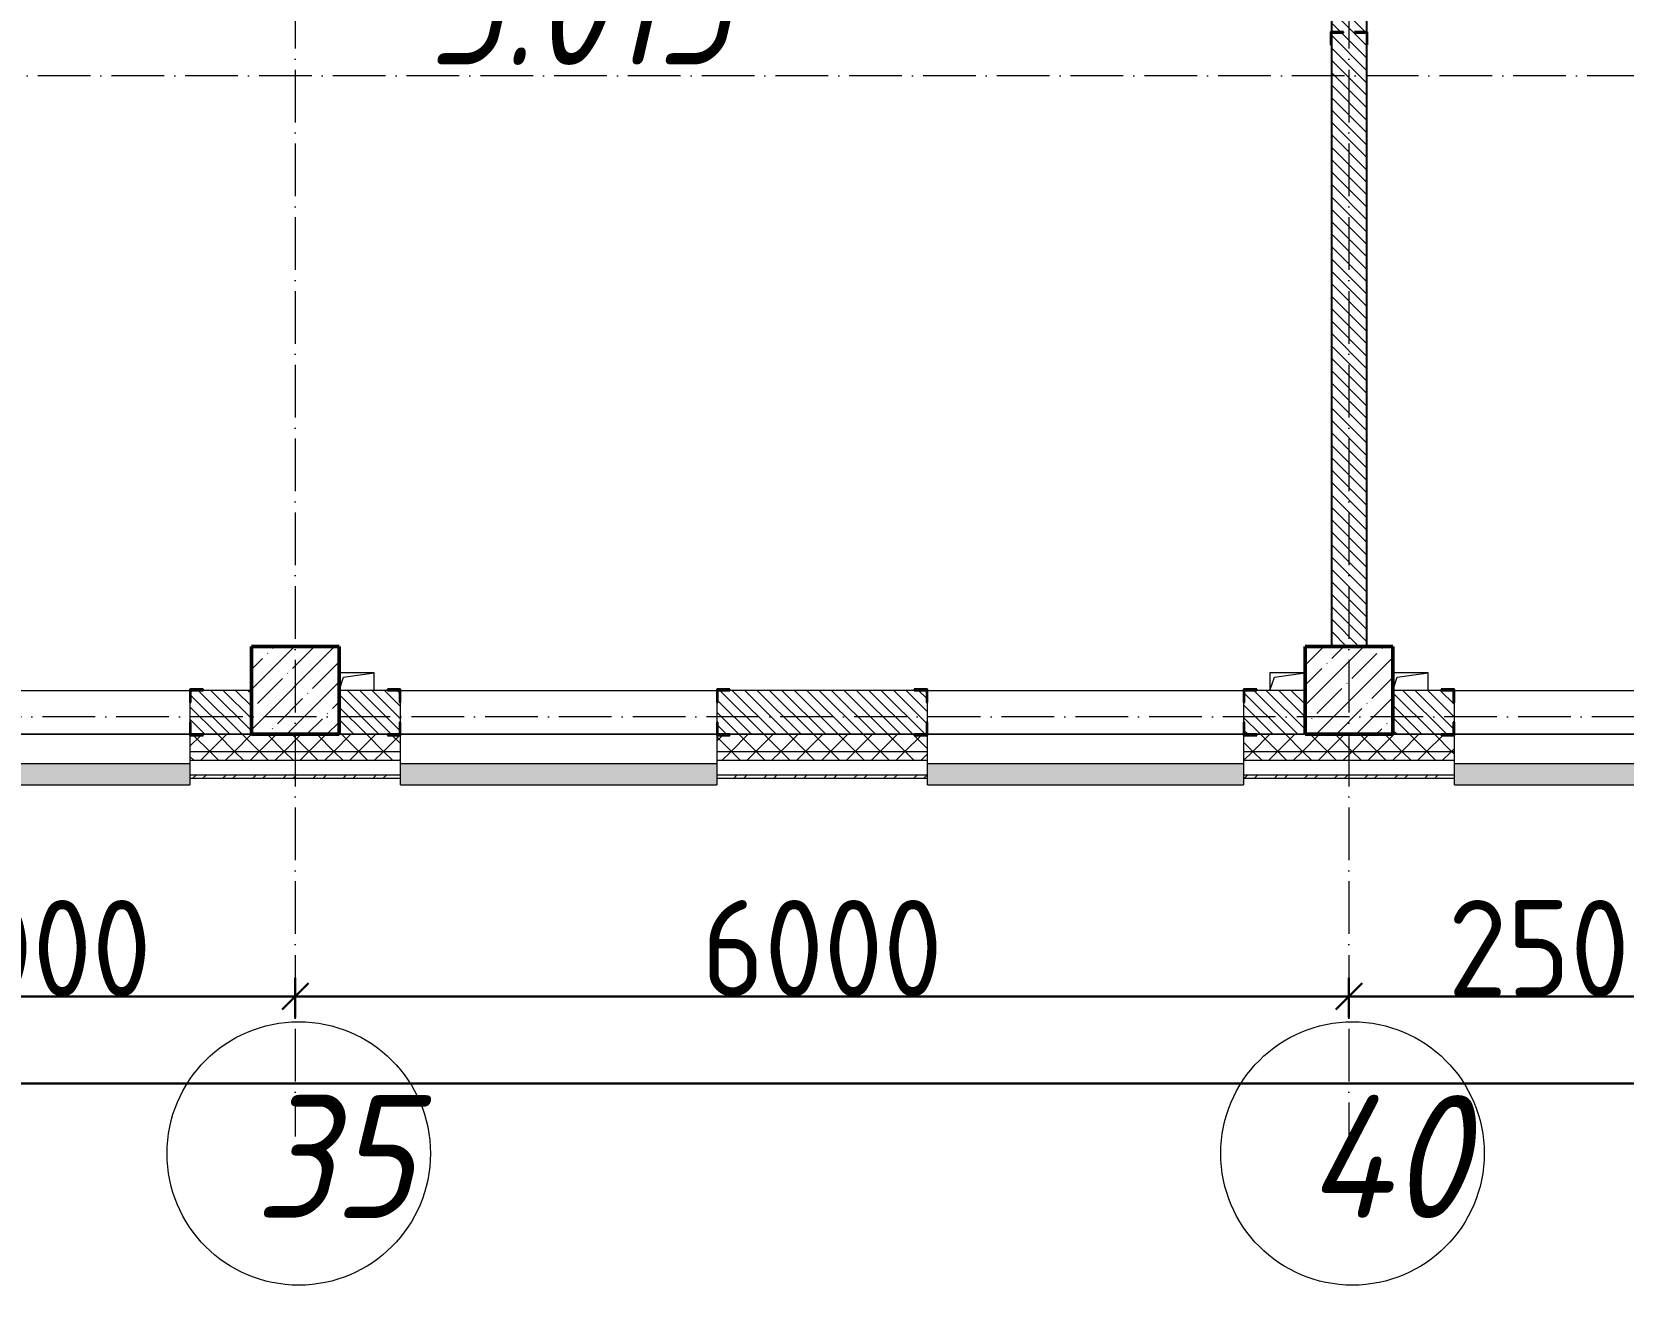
# Model space of a CAD drawing. Header units: millimetres. Extents: x -12989 to 629078, y -109036 to 555275.
# Drawn here: x 330771 to 339832, y -34819 to -27682 of the extents above; entities that cross this region are included whole.
import ezdxf

# ---------------------------------------------------------------- set-up
doc = ezdxf.new("R2010")
doc.units = ezdxf.units.MM
doc.linetypes.add('50_200_ШТРИХ_1Т_ш5_п1_п1_', pattern=[700, 500, -100, 0, -100])
for name, color, linetype, lineweight in [('4 -стяжа', 7, 'Continuous', 30), ('A-____-____-DIMS', 7, 'Continuous', 9), ('A-GENM-____-MCUT', 7, 'Continuous', 25), ('A-GENM-____-OTLN', 7, 'Continuous', 9), ('A-GENM-____-OTLN-1', 7, 'Continuous', 25), ('A-GLAZ-____-OTLN', 7, 'Continuous', 9), ('A-WALL-____-MCUT', 7, 'Continuous', 13), ('A-WALL-____-MCUT-1', 7, 'Continuous', 9), ('A-WALL-____-OTLN', 7, 'Continuous', 9), ('A-WALL-____-PATT-1', 7, 'Continuous', 9), ('A-WALL-FNSH-MCUT-1', 7, 'Continuous', 9), ('S-COLS-____-MCUT', 7, 'Continuous', 50), ('S-COLS-____-OTLN', 7, 'Continuous', 9), ('S-GRID-____-IDEN', 7, 'Continuous', 9), ('S-GRID-____-OTLN-1', 7, '50_200_ШТРИХ_1Т_ш5_п1_п1_', 9), ('Марки помещений', 7, 'Continuous', 9)]:
    doc.layers.add(name, color=color, linetype=linetype, lineweight=lineweight)
doc.layers.add('A-GLAZ-____-OTLN-1', color=7, linetype='Continuous', lineweight=9, true_color=0xc0c0c0)
doc.layers.get('4 -стяжа').off()
doc.styles.add('ISOCPEUR_I_2', font='isocpeui.ttf', dxfattribs={"width": 0.85, "height": 2.3})
doc.styles.add('ISOCPEUR_I_9', font='isocpeui.ttf', dxfattribs={"width": 0.9, "height": 250})
doc.styles.add('СПДС', font='isocpeur.ttf', dxfattribs={"width": 0.9})
doc.dimstyles.new('ISO-2_5_0_9К_БОЛЬШОЙ_ОСИ', dxfattribs={"dimscale": 304.8, "dimtxt": 248.995294, "dimasz": 0.492126, "dimexe": 0.393701, "dimexo": 0, "dimgap": 0, "dimtad": 1, "dimdec": 0, "dimzin": 0, "dimdsep": 46, "dimtxsty": 'ISOCPEUR_I_9', "dimblk1": 'OBLIQUE', "dimblk2": 'OBLIQUE', "dimsah": 1, "dimcen": 0.09, "dimdle": 0.393701, "dimazin": 0, "dimtfac": 1, "dimtdec": 4, "dimtix": 1, "dimtmove": 0, "dimatfit": 3, "dimfxl": 1, "dimtvp": 1, "dimtolj": 1, "dimtzin": 0, "dimarcsym": 2})
pattern_1 = [(45, (283770.71, -86863.46), (-70.71068, 70.71068), []), (135, (283770.71, -86863.46), (-70.71068, -70.71068), [])]
pattern_2 = [(135, (283770.707, -86863.456), (-35.35534, -35.35534), [])]

# ---------------------------------------------------------------- blocks, each defined once
blk = doc.blocks.new('BSC_Колонна _Прямоугольная - 500х500-V18-АР1_План отверстий 3 этажа в осях 1-64_Ю-ЯЯ')
at = {"layer": 'S-COLS-____-OTLN'}
h = blk.add_hatch(dxfattribs=at)
h.set_pattern_fill('FP_25', color=256, style=0, pattern_type=2)
h.set_pattern_definition([(45, (-54500, -55431.04), (-114.04925, 114.04925), []), (45, (-54385.95, -55431.04), (-114.04925, 114.04925), [201.613, -40.323, 3.353, -36.97])])
h.paths.add_polyline_path([(-250, -250), (250, -250), (250, 250), (-250, 250), (-250, 177.9)], flags=0)
at = {"layer": 'S-COLS-____-MCUT'}
for p, q in [((250, 250), (-250, 250)), ((-250, 250), (-250, -250)), ((250, -250), (250, 250)), ((-250, -250), (250, -250))]:
    blk.add_line(p, q, dxfattribs=at)
blk = doc.blocks.new('BSC_Колонна _Прямоугольная - 500х500-V46-АР1_План отверстий 3 этажа в осях 1-64_Ю-ЯЯ')
at = {"layer": 'S-COLS-____-OTLN'}
h = blk.add_hatch(dxfattribs=at)
h.set_pattern_fill('FP_54', color=256, style=0, pattern_type=2)
h.set_pattern_definition([(45, (-48500, -55431.04), (-114.04925, 114.04925), []), (45, (-48385.95, -55431.04), (-114.04925, 114.04925), [201.613, -40.323, 3.353, -36.97])])
h.paths.add_polyline_path([(-250, -250), (250, -250), (250, 250), (-250, 250), (-250, 177.9)], flags=0)
at = {"layer": 'S-COLS-____-MCUT'}
for p, q in [((250, 250), (-250, 250)), ((-250, 250), (-250, -250)), ((250, -250), (250, 250)), ((-250, -250), (250, -250))]:
    blk.add_line(p, q, dxfattribs=at)
blk = doc.blocks.new('Фахверк_СКБ_Уголок - 250_2700-27497298-АР1_План отверстий 3 этажа в осях 1-64_Ю-ЯЯ')
at = {"layer": 'A-GENM-____-MCUT'}
for p, q in [((200, 181), (125, 181)), ((125, 181), (125, 106)), ((125, 106), (131, 106)), ((131, 106), (131, 175)), ((131, 175), (200, 175)), ((200, 175), (200, 181)), ((131, -6), (125, -6)), ((125, -6), (125, -81)), ((125, -81), (200, -81)), ((131, -75), (131, -6)), ((200, -75), (131, -75)), ((200, -81), (200, -75))]:
    blk.add_line(p, q, dxfattribs=at)
blk = doc.blocks.new('Фахверк_СКБ_Уголок - 200_3550-28187522-АР1_План отверстий 3 этажа в осях 1-64_Ю-ЯЯ')
at = {"layer": 'A-GENM-____-MCUT'}
for p, q in [((125, 156), (50, 156)), ((50, 156), (50, 150)), ((50, 150), (119, 150)), ((119, 150), (119, 81)), ((125, 81), (125, 156)), ((119, 81), (125, 81)), ((125, 19), (119, 19)), ((119, 19), (119, -50)), ((125, -56), (125, 19)), ((119, -50), (50, -50)), ((50, -50), (50, -56)), ((50, -56), (125, -56))]:
    blk.add_line(p, q, dxfattribs=at)
blk = doc.blocks.new('AR_Отверстие прямоугольное _в плите_ - AR_Отверстие прямоугольное _в плите_-V178-АР1_План отверстий 3 этажа в осях 1-64_Ю-ЯЯ')
at = {"layer": 'A-GENM-____-OTLN'}
for p, q in [((100, 50), (-100, 50)), ((-100, -50), (-75, 25)), ((-75, 25), (100, 50)), ((100, -50), (100, 50))]:
    blk.add_line(p, q, dxfattribs=at)
blk = doc.blocks.new('AR_Отверстие прямоугольное _в плите_ - AR_Отверстие прямоугольное _в плите_-V185-АР1_План отверстий 3 этажа в осях 1-64_Ю-ЯЯ')
at = {"layer": 'A-GENM-____-OTLN'}
for p, q in [((100, 50), (-100, 50)), ((-100, 50), (-100, -50)), ((-100, -50), (-75, 25)), ((-75, 25), (100, 50))]:
    blk.add_line(p, q, dxfattribs=at)
blk = doc.blocks.new('Отлив_СКБ - Отлив витража_120_НВФ-31885687-АР1_План отверстий 3 этажа в осях 1-64_Ю-ЯЯ')
at = {"layer": 'A-GLAZ-____-OTLN-1'}
for points in [[(0, -2), (1800, -2), (1800, 0), (0, 0)], [(945, -120), (1800, -120), (1800, -2), (0, -2), (0, -120), (878.1, -120)]]:
    blk.add_hatch(color=256, dxfattribs=at).paths.add_polyline_path(points, flags=0)
at = {"layer": 'A-GLAZ-____-OTLN'}
for p, q in [((0, 0), (1800, 0)), ((1800, -2), (0, -2)), ((0, -120), (0, -83)), ((1800, -83), (1800, -120)), ((0, -120), (1800, -120))]:
    blk.add_line(p, q, dxfattribs=at)
blk = doc.blocks.new('Ось сетки - Круг_Ø6_00__ISO-2_5_0_9K_-25732049-АР1_План отверстий 3 этажа в осях 1-64_Ю-ЯЯ')
at = {"layer": 'S-GRID-____-IDEN'}
blk.add_circle((0, 0), 3, dxfattribs=at)
blk = doc.blocks.new('_Oblique')
at = {"color": 0, "linetype": 'ByBlock', "lineweight": -2}
blk.add_line((-0.5, -0.5), (0.5, 0.5), dxfattribs=at)
blk = doc.blocks.new('*D2970')
at = {"layer": 'A-____-____-DIMS', "color": 0, "lineweight": -2, "transparency": 16777216}
for p, q in [((329270.7, -33068.9), (329270.7, -33295)), ((332270.7, -33068.9), (332270.7, -33295)), ((329150.7, -33175), (332390.7, -33175))]:
    blk.add_line(p, q, dxfattribs=at)
at = {"layer": 'Defpoints', "color": 0, "transparency": 16777216}
for p in [(329270.7, -33068.9), (332270.7, -33068.9), (332270.7, -33175)]:
    blk.add_point(p, dxfattribs=at)
at = {"layer": 'A-____-____-DIMS', "color": 0, "lineweight": -2, "transparency": 16777216, "xscale": 150, "yscale": 150, "zscale": 150, "rotation": 180}
blk.add_blockref('_Oblique', (329270.7, -33175), dxfattribs=at)
at = {"layer": 'A-____-____-DIMS', "color": 0, "lineweight": -2, "transparency": 16777216, "xscale": 150, "yscale": 150, "zscale": 150}
blk.add_blockref('_Oblique', (332270.7, -33175), dxfattribs=at)
at = {"layer": 'A-____-____-DIMS', "color": 0, "transparency": 16777216, "insert": (330770.7, -32900.7), "char_height": 548.64, "attachment_point": 5, "style": 'СПДС'}
blk.add_mtext('\\A1;3000', dxfattribs=at)
blk = doc.blocks.new('*D2971')
at = {"layer": 'A-____-____-DIMS', "color": 0, "lineweight": -2, "transparency": 16777216}
for p, q in [((332270.7, -33068.9), (332270.7, -33295)), ((338270.7, -33068.9), (338270.7, -33295)), ((332150.7, -33175), (338390.7, -33175))]:
    blk.add_line(p, q, dxfattribs=at)
at = {"layer": 'Defpoints', "color": 0, "transparency": 16777216}
for p in [(332270.7, -33068.9), (338270.7, -33068.9), (338270.7, -33175)]:
    blk.add_point(p, dxfattribs=at)
at = {"layer": 'A-____-____-DIMS', "color": 0, "lineweight": -2, "transparency": 16777216, "xscale": 150, "yscale": 150, "zscale": 150, "rotation": 180}
blk.add_blockref('_Oblique', (332270.7, -33175), dxfattribs=at)
at = {"layer": 'A-____-____-DIMS', "color": 0, "lineweight": -2, "transparency": 16777216, "xscale": 150, "yscale": 150, "zscale": 150}
blk.add_blockref('_Oblique', (338270.7, -33175), dxfattribs=at)
at = {"layer": 'A-____-____-DIMS', "color": 0, "transparency": 16777216, "insert": (335270.7, -32900.7), "char_height": 548.64, "attachment_point": 5, "style": 'СПДС'}
blk.add_mtext('\\A1;6000', dxfattribs=at)
blk = doc.blocks.new('*D2972')
at = {"layer": 'A-____-____-DIMS', "color": 0, "lineweight": -2, "transparency": 16777216}
for p, q in [((338270.7, -33068.9), (338270.7, -33295)), ((340770.7, -33068.9), (340770.7, -33295)), ((338150.7, -33175), (340890.7, -33175))]:
    blk.add_line(p, q, dxfattribs=at)
at = {"layer": 'Defpoints', "color": 0, "transparency": 16777216}
for p in [(338270.7, -33068.9), (340770.7, -33068.9), (340770.7, -33175)]:
    blk.add_point(p, dxfattribs=at)
at = {"layer": 'A-____-____-DIMS', "color": 0, "lineweight": -2, "transparency": 16777216, "xscale": 150, "yscale": 150, "zscale": 150, "rotation": 180}
blk.add_blockref('_Oblique', (338270.7, -33175), dxfattribs=at)
at = {"layer": 'A-____-____-DIMS', "color": 0, "lineweight": -2, "transparency": 16777216, "xscale": 150, "yscale": 150, "zscale": 150}
blk.add_blockref('_Oblique', (340770.7, -33175), dxfattribs=at)
at = {"layer": 'A-____-____-DIMS', "color": 0, "transparency": 16777216, "insert": (339520.7, -32900.7), "char_height": 548.64, "attachment_point": 5, "style": 'СПДС'}
blk.add_mtext('\\A1;2500', dxfattribs=at)
blk = doc.blocks.new('*D2979')
at = {"layer": 'A-____-____-DIMS', "color": 0, "lineweight": -2, "transparency": 16777216}
for p, q in [((281420.7, -33565.7), (281420.7, -33791.8)), ((354820.7, -33565.7), (354820.7, -33791.8)), ((281300.7, -33671.8), (354940.7, -33671.8))]:
    blk.add_line(p, q, dxfattribs=at)
at = {"layer": 'Defpoints', "color": 0, "transparency": 16777216}
for p in [(281420.7, -33565.7), (354820.7, -33565.7), (354820.7, -33671.8)]:
    blk.add_point(p, dxfattribs=at)
at = {"layer": 'A-____-____-DIMS', "color": 0, "lineweight": -2, "transparency": 16777216, "xscale": 150, "yscale": 150, "zscale": 150, "rotation": 180}
blk.add_blockref('_Oblique', (281420.7, -33671.8), dxfattribs=at)
at = {"layer": 'A-____-____-DIMS', "color": 0, "lineweight": -2, "transparency": 16777216, "xscale": 150, "yscale": 150, "zscale": 150}
blk.add_blockref('_Oblique', (354820.7, -33671.8), dxfattribs=at)
at = {"layer": 'A-____-____-DIMS', "color": 0, "transparency": 16777216, "insert": (318120.7, -33397.5), "char_height": 548.64, "attachment_point": 5, "style": 'СПДС'}
blk.add_mtext('\\A1;73400', dxfattribs=at)
blk = doc.blocks.new('3эт')
at = {"layer": 'S-GRID-____-OTLN-1', "color": 251, "ltscale": 0.6, "true_color": 0x636466}
for p, q in [((332270.7, 4029.4), (332270.7, -33971.9)), ((338270.7, 4029.4), (338270.7, -33971.9)), ((359250.7, -27932.4), (279101.9, -27932.4)), ((387845.1, -31582.4), (279101.9, -31582.4))]:
    blk.add_line(p, q, dxfattribs=at)
at = {"layer": 'S-GRID-____-IDEN', "xscale": 250, "yscale": 250, "zscale": 99.99999999999993, "rotation": 180}
for p in [(332290.6, -34069.4), (338290.6, -34069.4)]:
    blk.add_blockref('Ось сетки - Круг_Ø6_00__ISO-2_5_0_9K_-25732049-АР1_План отверстий 3 этажа в осях 1-64_Ю-ЯЯ', p, dxfattribs=at)
at = {"layer": 'S-GRID-____-IDEN', "char_height": 700, "attachment_point": 1, "style": 'ISOCPEUR_I_9'}
for s, insert, width in [('35', (332039.1, -33737), 404.05), ('40', (338030.1, -33737), 425.696)]:
    blk.add_mtext(s, dxfattribs=dict(at, insert=insert, width=width))
at = {"layer": 'A-____-____-DIMS'}
for base, p1, p2, override, picture, middle in [((332270.7, -33175), (329270.7, -33068.9), (332270.7, -33068.9), {"dimtxt": 1.8, "dimpost": '<>', "dimtxsty": 'СПДС', "dimfxl": 3000}, '*D2970', (330770.7, -32900.7)), ((338270.7, -33175), (332270.7, -33068.9), (338270.7, -33068.9), {"dimtxt": 1.8, "dimpost": '<>', "dimtxsty": 'СПДС', "dimfxl": 6000}, '*D2971', (335270.7, -32900.7)), ((340770.7, -33175), (338270.7, -33068.9), (340770.7, -33068.9), {"dimtxt": 1.8, "dimpost": '<>', "dimtxsty": 'СПДС', "dimfxl": 2500}, '*D2972', (339520.7, -32900.7)), ((354820.7, -33671.8), (281420.7, -33565.7), (354820.7, -33565.7), {"dimtxt": 1.8, "dimpost": '<>', "dimtxsty": 'СПДС', "dimfxl": 73400}, '*D2979', (318120.7, -33397.5))]:
    dim = blk.add_linear_dim(base=base, p1=p1, p2=p2, dimstyle='ISO-2_5_0_9К_БОЛЬШОЙ_ОСИ', override=override, dxfattribs=at)
    dim.commit()
    dim.dimension.update_dxf_attribs({"geometry": picture, "text_midpoint": middle})

msp = doc.modelspace()

# ---------------------------------------------------------------- hatches: boundary and pattern name
at = {"layer": 'A-WALL-____-PATT-1'}
h = msp.add_hatch(dxfattribs=at)
h.set_pattern_fill('FP_9', color=256, style=0, pattern_type=2)
h.set_pattern_definition(pattern_2)
h.paths.add_polyline_path([(338370.7074, -31182.4142), (338370.7074, -27688.4142), (338301.7074, -27688.4142), (338301.7074, -27682.4142), (338370.7074, -27682.4142), (338370.7074, -24182.4142), (338170.7074, -24182.4142), (338170.7074, -27682.4142), (338239.7074, -27682.4142), (338239.7074, -27688.4142), (338170.7074, -27688.4142), (338170.7074, -31182.4142)], flags=0)
h = msp.add_hatch(dxfattribs=at)
h.set_pattern_fill('FP_9', color=256, style=0, pattern_type=2)
h.set_pattern_definition(pattern_2)
h.paths.add_polyline_path([(331676.7074, -31682.4142), (332020.7074, -31682.4142), (332020.7074, -31432.4142), (331676.7074, -31432.4142), (331676.7074, -31501.4142), (331670.7074, -31501.4142), (331670.7074, -31613.4142), (331676.7074, -31613.4142)], flags=0)
h.paths.add_polyline_path([(329864.7074, -31682.4142), (329864.7074, -31613.4142), (329870.7074, -31613.4142), (329870.7074, -31501.4142), (329864.7074, -31501.4142), (329864.7074, -31432.4142), (329520.7074, -31432.4142), (329520.7074, -31682.4142), (329795.7074, -31682.4142)], flags=0)
h = msp.add_hatch(dxfattribs=at)
h.set_pattern_fill('FP_9', color=256, style=0, pattern_type=2)
h.set_pattern_definition(pattern_2)
h.paths.add_polyline_path([(337745.7074, -31682.4142), (338020.7074, -31682.4142), (338020.7074, -31432.4142), (337676.7074, -31432.4142), (337676.7074, -31501.4142), (337670.7074, -31501.4142), (337670.7074, -31613.4142), (337676.7074, -31613.4142), (337676.7074, -31682.4142)], flags=0)
h.paths.add_polyline_path([(335795.7074, -31682.4142), (335864.7074, -31682.4142), (335864.7074, -31613.4142), (335870.7074, -31613.4142), (335870.7074, -31501.4142), (335864.7074, -31501.4142), (335864.7074, -31432.4142), (334676.7074, -31432.4142), (334676.7074, -31501.4142), (334670.7074, -31501.4142), (334670.7074, -31613.4142), (334676.7074, -31613.4142), (334676.7074, -31682.4142), (335013.1458, -31682.4142)], flags=0)
h.paths.add_polyline_path([(332795.7074, -31682.4142), (332864.7074, -31682.4142), (332864.7074, -31613.4142), (332870.7074, -31613.4142), (332870.7074, -31501.4142), (332864.7074, -31501.4142), (332864.7074, -31432.4142), (332520.7074, -31432.4142), (332520.7074, -31682.4142)], flags=0)
h = msp.add_hatch(dxfattribs=at)
h.set_pattern_fill('FP_9', color=256, style=0, pattern_type=2)
h.set_pattern_definition(pattern_2)
h.paths.add_polyline_path([(338520.7074, -31682.4142), (338864.7074, -31682.4142), (338864.7074, -31613.4142), (338870.7074, -31613.4142), (338870.7074, -31501.4142), (338864.7074, -31501.4142), (338864.7074, -31432.4142), (338520.7074, -31432.4142)], flags=0)
h.paths.add_polyline_path([(341020.7074, -31682.4142), (341020.7074, -31432.4142), (340676.7074, -31432.4142), (340676.7074, -31501.4142), (340670.7074, -31501.4142), (340670.7074, -31613.4142), (340676.7074, -31613.4142), (340676.7074, -31682.4142), (340745.7074, -31682.4142)], flags=0)
h = msp.add_hatch(dxfattribs=at)
h.set_pattern_fill('FP_4', color=256, style=0, pattern_type=2)
h.set_pattern_definition(pattern_1)
h.paths.add_polyline_path([(357990.1816, -31782.4142), (358070.7074, -31782.4142), (358070.7074, -31682.4142), (351720.7074, -31682.4142), (351720.7074, -31782.4142), (354455.253, -31782.4142)], flags=0)
h.paths.add_polyline_path([(347385.3958, -31782.4142), (347770.7074, -31782.4142), (347770.7074, -31688.4142), (347695.7074, -31688.4142), (347695.7074, -31682.4142), (346745.7074, -31682.4142), (346745.7074, -31688.4142), (346670.7074, -31688.4142), (346670.7074, -31782.4142), (347020.7074, -31782.4142)], flags=0)
h.paths.add_polyline_path([(349152.8601, -31782.4142), (350720.7074, -31782.4142), (350720.7074, -31682.4142), (348845.7074, -31682.4142), (348845.7074, -31688.4142), (348770.7074, -31688.4142), (348770.7074, -31782.4142)], flags=0)
h.paths.add_polyline_path([(343745.7074, -31782.4142), (344870.7074, -31782.4142), (344870.7074, -31688.4142), (344795.7074, -31688.4142), (344795.7074, -31682.4142), (343745.7074, -31682.4142), (343745.7074, -31688.4142), (343670.7074, -31688.4142), (343670.7074, -31782.4142), (343676.7074, -31782.4142)], flags=0)
h.paths.add_polyline_path([(341870.7074, -31782.4142), (341870.7074, -31688.4142), (341795.7074, -31688.4142), (341795.7074, -31682.4142), (340745.7074, -31682.4142), (340745.7074, -31688.4142), (340670.7074, -31688.4142), (340670.7074, -31782.4142), (341199.2708, -31782.4142)], flags=0)
h.paths.add_polyline_path([(337745.7074, -31782.4142), (338870.7074, -31782.4142), (338870.7074, -31688.4142), (338795.7074, -31688.4142), (338795.7074, -31682.4142), (337745.7074, -31682.4142), (337745.7074, -31688.4142), (337670.7074, -31688.4142), (337670.7074, -31782.4142)], flags=0)
h.paths.add_polyline_path([(335795.7074, -31782.4142), (335870.7074, -31782.4142), (335870.7074, -31688.4142), (335795.7074, -31688.4142), (335795.7074, -31682.4142), (334745.7074, -31682.4142), (334745.7074, -31688.4142), (334670.7074, -31688.4142), (334670.7074, -31782.4142), (335013.1458, -31782.4142)], flags=0)
h.paths.add_polyline_path([(332020.7074, -31782.4142), (332870.7074, -31782.4142), (332870.7074, -31688.4142), (332795.7074, -31688.4142), (332795.7074, -31682.4142), (331745.7074, -31682.4142), (331745.7074, -31688.4142), (331670.7074, -31688.4142), (331670.7074, -31782.4142), (331745.7074, -31782.4142)], flags=0)
h.paths.add_polyline_path([(329710.753, -31782.4142), (329870.7074, -31782.4142), (329870.7074, -31688.4142), (329795.7074, -31688.4142), (329795.7074, -31682.4142), (328195.7074, -31682.4142), (328195.7074, -31688.4142), (328120.7074, -31688.4142), (328120.7074, -31782.4142), (328827.0208, -31782.4142)], flags=0)
h.paths.add_polyline_path([(326175.8244, -31782.4142), (326320.7074, -31782.4142), (326320.7074, -31688.4142), (326245.7074, -31688.4142), (326245.7074, -31682.4142), (325195.7074, -31682.4142), (325195.7074, -31688.4142), (325120.7074, -31688.4142), (325120.7074, -31782.4142)], flags=0)
h.paths.add_polyline_path([(323320.7074, -31782.4142), (323320.7074, -31688.4142), (323245.7074, -31688.4142), (323245.7074, -31682.4142), (322195.7074, -31682.4142), (322195.7074, -31688.4142), (322120.7074, -31688.4142), (322120.7074, -31782.4142), (322640.8958, -31782.4142)], flags=0)
h.paths.add_polyline_path([(319989.6994, -31782.4142), (320320.7074, -31782.4142), (320320.7074, -31688.4142), (320245.7074, -31688.4142), (320245.7074, -31682.4142), (319195.7074, -31682.4142), (319195.7074, -31688.4142), (319120.7074, -31688.4142), (319120.7074, -31782.4142), (319547.8333, -31782.4142)], flags=0)
h.paths.add_polyline_path([(316195.7074, -31782.4142), (317320.7074, -31782.4142), (317320.7074, -31688.4142), (317245.7074, -31688.4142), (317245.7074, -31682.4142), (316195.7074, -31682.4142), (316195.7074, -31688.4142), (316120.7074, -31688.4142), (316120.7074, -31782.4142), (316126.7074, -31782.4142)], flags=0)
h.paths.add_polyline_path([(313120.7074, -31782.4142), (314320.7074, -31782.4142), (314320.7074, -31688.4142), (314245.7074, -31688.4142), (314245.7074, -31682.4142), (313195.7074, -31682.4142), (313195.7074, -31688.4142), (313120.7074, -31688.4142)], flags=0)
h.paths.add_polyline_path([(311320.7074, -31782.4142), (311320.7074, -31688.4142), (311245.7074, -31688.4142), (311245.7074, -31682.4142), (310195.7074, -31682.4142), (310195.7074, -31688.4142), (310120.7074, -31688.4142), (310120.7074, -31782.4142), (311152.378, -31782.4142)], flags=0)
h.paths.add_polyline_path([(307195.7074, -31782.4142), (308320.7074, -31782.4142), (308320.7074, -31688.4142), (308245.7074, -31688.4142), (308245.7074, -31682.4142), (307195.7074, -31682.4142), (307195.7074, -31688.4142), (307120.7074, -31688.4142), (307120.7074, -31782.4142), (307126.7074, -31782.4142)], flags=0)
h.paths.add_polyline_path([(305320.7074, -31782.4142), (305320.7074, -31688.4142), (305245.7074, -31688.4142), (305245.7074, -31682.4142), (304195.7074, -31682.4142), (304195.7074, -31688.4142), (304120.7074, -31688.4142), (304120.7074, -31782.4142), (305245.7074, -31782.4142)], flags=0)
h.paths.add_polyline_path([(301970.7074, -31782.4142), (302320.7074, -31782.4142), (302320.7074, -31688.4142), (302245.7074, -31688.4142), (302245.7074, -31682.4142), (301195.7074, -31682.4142), (301195.7074, -31688.4142), (301120.7074, -31688.4142), (301120.7074, -31782.4142), (301470.7074, -31782.4142)], flags=0)
h.paths.add_polyline_path([(300120.7074, -31782.4142), (300120.7074, -31688.4142), (300045.7074, -31688.4142), (300045.7074, -31682.4142), (290320.7074, -31682.4142), (290320.7074, -31782.4142), (299663.8601, -31782.4142)], flags=0)
h.paths.add_polyline_path([(289320.7074, -31782.4142), (289320.7074, -31682.4142), (281320.7074, -31682.4142), (281320.7074, -31782.4142), (287291.6101, -31782.4142)], flags=0)
h = msp.add_hatch(dxfattribs=at)
h.set_pattern_fill('FP_4', color=256, style=0, pattern_type=2)
h.set_pattern_definition(pattern_1)
h.paths.add_polyline_path([(358070.7074, -31832.4142), (358070.7074, -31782.4142), (351720.7074, -31782.4142), (351720.7074, -31832.4142), (357990.1816, -31832.4142)], flags=0)
h.paths.add_polyline_path([(350720.7074, -31832.4142), (350720.7074, -31782.4142), (348770.7074, -31782.4142), (348770.7074, -31832.4142), (349152.8601, -31832.4142)], flags=0)
h.paths.add_polyline_path([(344870.7074, -31832.4142), (344870.7074, -31782.4142), (343670.7074, -31782.4142), (343670.7074, -31832.4142), (343850.4673, -31832.4142)], flags=0)
h.paths.add_polyline_path([(347385.3958, -31832.4142), (347770.7074, -31832.4142), (347770.7074, -31782.4142), (346670.7074, -31782.4142), (346670.7074, -31832.4142)], flags=0)
h.paths.add_polyline_path([(341199.2708, -31832.4142), (341870.7074, -31832.4142), (341870.7074, -31782.4142), (340670.7074, -31782.4142), (340670.7074, -31832.4142)], flags=0)
h.paths.add_polyline_path([(338870.7074, -31832.4142), (338870.7074, -31782.4142), (337670.7074, -31782.4142), (337670.7074, -31832.4142), (338548.0744, -31832.4142)], flags=0)
h.paths.add_polyline_path([(335870.7074, -31832.4142), (335870.7074, -31782.4142), (334670.7074, -31782.4142), (334670.7074, -31832.4142), (335013.1458, -31832.4142)], flags=0)
h.paths.add_polyline_path([(332870.7074, -31832.4142), (332870.7074, -31782.4142), (331670.7074, -31782.4142), (331670.7074, -31832.4142), (332361.9494, -31832.4142)], flags=0)
h.paths.add_polyline_path([(329870.7074, -31832.4142), (329870.7074, -31782.4142), (328120.7074, -31782.4142), (328120.7074, -31832.4142), (329710.753, -31832.4142)], flags=0)
h.paths.add_polyline_path([(326320.7074, -31832.4142), (326320.7074, -31782.4142), (325120.7074, -31782.4142), (325120.7074, -31832.4142), (326175.8244, -31832.4142)], flags=0)
h.paths.add_polyline_path([(323320.7074, -31832.4142), (323320.7074, -31782.4142), (322120.7074, -31782.4142), (322120.7074, -31832.4142), (322640.8958, -31832.4142)], flags=0)
h.paths.add_polyline_path([(320320.7074, -31832.4142), (320320.7074, -31782.4142), (319120.7074, -31782.4142), (319120.7074, -31832.4142), (319989.6994, -31832.4142)], flags=0)
h.paths.add_polyline_path([(316120.7074, -31832.4142), (317320.7074, -31832.4142), (317320.7074, -31782.4142), (316120.7074, -31782.4142)], flags=0)
h.paths.add_polyline_path([(313803.5744, -31832.4142), (314320.7074, -31832.4142), (314320.7074, -31782.4142), (313120.7074, -31782.4142), (313120.7074, -31832.4142)], flags=0)
h.paths.add_polyline_path([(311152.378, -31832.4142), (311320.7074, -31832.4142), (311320.7074, -31782.4142), (310120.7074, -31782.4142), (310120.7074, -31832.4142), (310268.6458, -31832.4142)], flags=0)
h.paths.add_polyline_path([(308320.7074, -31832.4142), (308320.7074, -31782.4142), (307120.7074, -31782.4142), (307120.7074, -31832.4142), (307617.4494, -31832.4142)], flags=0)
h.paths.add_polyline_path([(304966.2529, -31832.4142), (305320.7074, -31832.4142), (305320.7074, -31782.4142), (304120.7074, -31782.4142), (304120.7074, -31832.4142)], flags=0)
h.paths.add_polyline_path([(302315.0565, -31832.4142), (302320.7074, -31832.4142), (302320.7074, -31782.4142), (301120.7074, -31782.4142), (301120.7074, -31832.4142), (301431.3244, -31832.4142)], flags=0)
h.paths.add_polyline_path([(299663.8601, -31832.4142), (300120.7074, -31832.4142), (300120.7074, -31782.4142), (290320.7074, -31782.4142), (290320.7074, -31832.4142), (297896.3958, -31832.4142)], flags=0)
h.paths.add_polyline_path([(289320.7074, -31832.4142), (289320.7074, -31782.4142), (281220.7074, -31782.4142), (281220.7074, -31832.4142), (287291.6101, -31832.4142)], flags=0)
h = msp.add_hatch(dxfattribs=at)
h.set_pattern_fill('FP_6', color=256, style=0, pattern_type=2)
h.set_pattern_definition([(45, (283770.71, -86863.46), (-85.53659, 85.53659), []), (45, (283827.73, -86863.46), (-85.53659, 85.53659), [])])
h.paths.add_polyline_path([(343850.4673, -31932.4142), (344290.7074, -31932.4142), (344290.7074, -31912.4142), (343670.7074, -31912.4142), (343670.7074, -31932.4142)], flags=0)
h.paths.add_polyline_path([(341870.7074, -31932.4142), (341870.7074, -31912.4142), (340670.7074, -31912.4142), (340670.7074, -31932.4142), (341199.2708, -31932.4142)], flags=0)
h.paths.add_polyline_path([(337670.7074, -31932.4142), (338870.7074, -31932.4142), (338870.7074, -31912.4142), (337670.7074, -31912.4142)], flags=0)
h.paths.add_polyline_path([(335870.7074, -31932.4142), (335870.7074, -31912.4142), (334670.7074, -31912.4142), (334670.7074, -31932.4142), (335013.1458, -31932.4142)], flags=0)
h.paths.add_polyline_path([(332361.9494, -31932.4142), (332870.7074, -31932.4142), (332870.7074, -31912.4142), (331670.7074, -31912.4142), (331670.7074, -31932.4142)], flags=0)
h.paths.add_polyline_path([(329870.7074, -31932.4142), (329870.7074, -31912.4142), (329005.7074, -31912.4142), (329005.7074, -31932.4142), (329710.753, -31932.4142)], flags=0)

# ---------------------------------------------------------------- linework, layer by layer
for points in [[(338370.7074, -24182.4142), (338370.7074, -31182.4142)], [(338170.7074, -26432.4142), (338170.7074, -31182.4142)]]:
    msp.add_lwpolyline(points)
at = {"layer": 'A-WALL-____-MCUT'}
for p, q in [((338170.7074, -27757.4142), (338170.7074, -31182.4142)), ((338370.7074, -31182.4142), (338370.7074, -27757.4142)), ((332020.7074, -31432.4142), (331745.7074, -31432.4142)), ((332795.7074, -31432.4142), (332520.7074, -31432.4142)), ((335795.7074, -31432.4142), (334745.7074, -31432.4142)), ((338020.7074, -31432.4142), (337745.7074, -31432.4142)), ((338795.7074, -31432.4142), (338520.7074, -31432.4142)), ((331670.7074, -31501.4142), (331670.7074, -31613.4142)), ((332870.7074, -31613.4142), (332870.7074, -31501.4142)), ((334670.7074, -31501.4142), (334670.7074, -31613.4142)), ((335870.7074, -31613.4142), (335870.7074, -31501.4142)), ((337670.7074, -31501.4142), (337670.7074, -31613.4142)), ((338870.7074, -31613.4142), (338870.7074, -31501.4142)), ((331670.7074, -31688.4142), (331670.7074, -31912.4142)), ((332870.7074, -31912.4142), (332870.7074, -31688.4142)), ((334670.7074, -31688.4142), (334670.7074, -31912.4142)), ((335870.7074, -31912.4142), (335870.7074, -31688.4142)), ((337670.7074, -31688.4142), (337670.7074, -31912.4142)), ((338870.7074, -31912.4142), (338870.7074, -31688.4142)), ((331670.7074, -31912.4142), (332870.7074, -31912.4142)), ((334670.7074, -31912.4142), (335870.7074, -31912.4142)), ((337670.7074, -31912.4142), (338870.7074, -31912.4142))]:
    msp.add_line(p, q, dxfattribs=at)
at = {"layer": 'A-WALL-____-MCUT-1'}
for p, q in [((332020.7074, -31682.4142), (331745.7074, -31682.4142)), ((331745.7074, -31682.4142), (332020.7074, -31682.4142)), ((332795.7074, -31682.4142), (332520.7074, -31682.4142)), ((332520.7074, -31682.4142), (332795.7074, -31682.4142)), ((335795.7074, -31682.4142), (334745.7074, -31682.4142)), ((334745.7074, -31682.4142), (335795.7074, -31682.4142)), ((338020.7074, -31682.4142), (337745.7074, -31682.4142)), ((337745.7074, -31682.4142), (338020.7074, -31682.4142)), ((338795.7074, -31682.4142), (338520.7074, -31682.4142)), ((338520.7074, -31682.4142), (338795.7074, -31682.4142)), ((332870.7074, -31782.4142), (331670.7074, -31782.4142)), ((335870.7074, -31782.4142), (334670.7074, -31782.4142)), ((338870.7074, -31782.4142), (337670.7074, -31782.4142)), ((332870.7074, -31832.4142), (331670.7074, -31832.4142)), ((335870.7074, -31832.4142), (334670.7074, -31832.4142)), ((338870.7074, -31832.4142), (337670.7074, -31832.4142))]:
    msp.add_line(p, q, dxfattribs=at)
at = {"layer": 'A-WALL-____-OTLN'}
for p, q in [((329870.7074, -31432.4142), (331670.7074, -31432.4142)), ((332870.7074, -31432.4142), (334670.7074, -31432.4142)), ((335870.7074, -31432.4142), (337670.7074, -31432.4142)), ((338870.7074, -31432.4142), (340670.7074, -31432.4142)), ((329870.7074, -31682.4142), (331670.7074, -31682.4142)), ((331670.7074, -31682.4142), (329870.7074, -31682.4142)), ((332870.7074, -31682.4142), (334670.7074, -31682.4142)), ((334670.7074, -31682.4142), (332870.7074, -31682.4142)), ((335870.7074, -31682.4142), (337670.7074, -31682.4142)), ((337670.7074, -31682.4142), (335870.7074, -31682.4142)), ((338870.7074, -31682.4142), (340670.7074, -31682.4142)), ((340670.7074, -31682.4142), (338870.7074, -31682.4142))]:
    msp.add_line(p, q, dxfattribs=at)
at = {"layer": 'A-WALL-FNSH-MCUT-1'}
for p, q in [((331670.7074, -31912.4142), (331670.7074, -31932.4142)), ((331670.7074, -31932.4142), (332870.7074, -31932.4142)), ((332870.7074, -31932.4142), (332870.7074, -31912.4142)), ((334670.7074, -31912.4142), (334670.7074, -31932.4142)), ((334670.7074, -31932.4142), (335870.7074, -31932.4142)), ((335870.7074, -31932.4142), (335870.7074, -31912.4142)), ((337670.7074, -31912.4142), (337670.7074, -31932.4142)), ((337670.7074, -31932.4142), (338870.7074, -31932.4142)), ((338870.7074, -31932.4142), (338870.7074, -31912.4142))]:
    msp.add_line(p, q, dxfattribs=at)

# ---------------------------------------------------------------- block references
at = {"layer": '4 -стяжа'}
msp.add_blockref('3эт', (0, 0), dxfattribs=at)
at = {"layer": 'A-GENM-____-OTLN'}
for name, p in [('AR_Отверстие прямоугольное _в плите_ - AR_Отверстие прямоугольное _в плите_-V178-АР1_План отверстий 3 этажа в осях 1-64_Ю-ЯЯ', (332620.7074, -31382.4142)), ('AR_Отверстие прямоугольное _в плите_ - AR_Отверстие прямоугольное _в плите_-V185-АР1_План отверстий 3 этажа в осях 1-64_Ю-ЯЯ', (337920.7074, -31382.4142)), ('AR_Отверстие прямоугольное _в плите_ - AR_Отверстие прямоугольное _в плите_-V178-АР1_План отверстий 3 этажа в осях 1-64_Ю-ЯЯ', (338620.7074, -31382.4142))]:
    msp.add_blockref(name, p, dxfattribs=at)
at = {"layer": 'A-GENM-____-OTLN-1'}
for name, p, rotation in [('Фахверк_СКБ_Уголок - 200_3550-28187522-АР1_План отверстий 3 этажа в осях 1-64_Ю-ЯЯ', (338320.7074, -27807.4142), 90.00000000000006), ('Фахверк_СКБ_Уголок - 250_2700-27497298-АР1_План отверстий 3 этажа в осях 1-64_Ю-ЯЯ', (332995.7074, -31507.4142), 180), ('Фахверк_СКБ_Уголок - 250_2700-27497298-АР1_План отверстий 3 этажа в осях 1-64_Ю-ЯЯ', (335995.7074, -31507.4142), 180), ('Фахверк_СКБ_Уголок - 250_2700-27497298-АР1_План отверстий 3 этажа в осях 1-64_Ю-ЯЯ', (338995.7074, -31507.4142), 180)]:
    msp.add_blockref(name, p, dxfattribs=dict(at, rotation=rotation))
for p in [(331545.7074, -31607.4142), (334545.7074, -31607.4142), (337545.7074, -31607.4142)]:
    msp.add_blockref('Фахверк_СКБ_Уголок - 250_2700-27497298-АР1_План отверстий 3 этажа в осях 1-64_Ю-ЯЯ', p, dxfattribs=at)
at = {"layer": 'A-GLAZ-____-OTLN'}
for p in [(329870.7074, -31849.4142), (332870.7074, -31849.4142), (335870.7074, -31849.4142), (338870.7074, -31849.4142)]:
    msp.add_blockref('Отлив_СКБ - Отлив витража_120_НВФ-31885687-АР1_План отверстий 3 этажа в осях 1-64_Ю-ЯЯ', p, dxfattribs=at)
at = {"layer": 'S-COLS-____-OTLN'}
for name, p in [('BSC_Колонна _Прямоугольная - 500х500-V46-АР1_План отверстий 3 этажа в осях 1-64_Ю-ЯЯ', (332270.7074, -31432.4142)), ('BSC_Колонна _Прямоугольная - 500х500-V18-АР1_План отверстий 3 этажа в осях 1-64_Ю-ЯЯ', (338270.7074, -31432.4142))]:
    msp.add_blockref(name, p, dxfattribs=at)

# ---------------------------------------------------------------- texts
at = {"layer": 'Марки помещений', "insert": (333030.8476, -27170.7335), "char_height": 700, "width": 737.5525, "attachment_point": 1, "style": 'ISOCPEUR_I_2'}
msp.add_mtext('3.013', dxfattribs=at)

doc.saveas('drawing.dxf')
